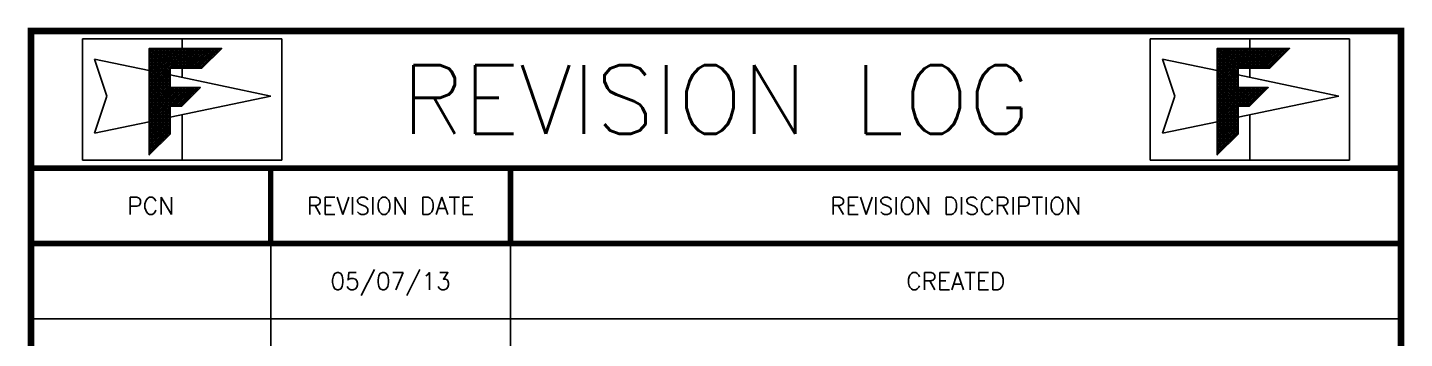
# Model space of a CAD drawing. Extents: x -28 to 139, y -71 to 44.
# Drawn here: x 20.31 to 40.41, y 21.94 to 26.47 of the extents above; entities that cross this region are included whole.
import ezdxf
from ezdxf.enums import TextEntityAlignment as Align

# ---------------------------------------------------------------- set-up
doc = ezdxf.new("R2010")
doc.units = 0
doc.header["$MEASUREMENT"] = 0
doc.layers.get('0').update_dxf_attribs({"linetype": 'CONTINUOUS'})
doc.layers.add('REVISION LOG', color=7, linetype='CONTINUOUS')
doc.styles.get("Standard").update_dxf_attribs({"font": 'simplex.shx'})

# ---------------------------------------------------------------- blocks, each defined once
blk = doc.blocks.new('*X15')
at = {"color": 0}
for p, q in [((7.2329, 10.2346), (7.4628, 10.4645)), ((7.2329, 10.2452), (7.4522, 10.4645)), ((7.2329, 10.2558), (7.4416, 10.4645)), ((7.2329, 10.2664), (7.431, 10.4645)), ((7.2329, 10.277), (7.4204, 10.4645)), ((7.2329, 10.2876), (7.4098, 10.4645)), ((7.2329, 10.2982), (7.3992, 10.4645)), ((7.2329, 10.3089), (7.3886, 10.4645)), ((7.2329, 10.3195), (7.378, 10.4645)), ((7.2329, 10.3301), (7.3674, 10.4645)), ((7.2329, 10.3407), (7.3568, 10.4645)), ((7.2329, 10.3513), (7.3462, 10.4645)), ((7.2329, 10.3619), (7.3356, 10.4645)), ((7.2329, 10.3725), (7.325, 10.4645)), ((7.2329, 10.3831), (7.3143, 10.4645)), ((7.2329, 10.3937), (7.3037, 10.4645)), ((7.2329, 10.4043), (7.2931, 10.4645)), ((7.2329, 10.4149), (7.2825, 10.4645)), ((7.2329, 10.4255), (7.2719, 10.4645)), ((7.2329, 10.4361), (7.2613, 10.4645)), ((7.2329, 10.4467), (7.2507, 10.4645)), ((7.2329, 10.4573), (7.2401, 10.4645)), ((7.3549, 10.3369), (7.2329, 10.4589)), ((7.3549, 10.3475), (7.2379, 10.4645)), ((7.3646, 10.3484), (7.2485, 10.4645)), ((7.3752, 10.3484), (7.2591, 10.4645)), ((7.3858, 10.3484), (7.2697, 10.4645)), ((7.3965, 10.3484), (7.2803, 10.4645)), ((7.4071, 10.3484), (7.2909, 10.4645)), ((7.4177, 10.3484), (7.3015, 10.4645)), ((7.4283, 10.3484), (7.3122, 10.4645)), ((7.4389, 10.3484), (7.3228, 10.4645)), ((7.4495, 10.3484), (7.3334, 10.4645)), ((7.4601, 10.3484), (7.344, 10.4645)), ((7.4707, 10.3484), (7.3546, 10.4645)), ((7.3573, 10.3484), (7.4734, 10.4645)), ((7.4813, 10.3484), (7.3652, 10.4645)), ((7.3679, 10.3484), (7.4841, 10.4645)), ((7.4919, 10.3484), (7.3758, 10.4645)), ((7.3785, 10.3484), (7.4947, 10.4645)), ((7.5025, 10.3484), (7.3864, 10.4645)), ((7.3892, 10.3484), (7.5053, 10.4645)), ((7.5131, 10.3484), (7.397, 10.4645)), ((7.3998, 10.3484), (7.5159, 10.4645)), ((7.5237, 10.3484), (7.4076, 10.4645)), ((7.4104, 10.3484), (7.5265, 10.4645)), ((7.5343, 10.3484), (7.4182, 10.4645)), ((7.421, 10.3484), (7.5371, 10.4645)), ((7.5422, 10.3511), (7.4288, 10.4645)), ((7.4316, 10.3484), (7.5477, 10.4645)), ((7.5476, 10.3564), (7.4394, 10.4645)), ((7.4422, 10.3484), (7.5583, 10.4645)), ((7.5529, 10.3617), (7.45, 10.4645)), ((7.4528, 10.3484), (7.5689, 10.4645)), ((7.5582, 10.367), (7.4606, 10.4645)), ((7.4634, 10.3484), (7.5795, 10.4645)), ((7.5635, 10.3723), (7.4713, 10.4645)), ((7.474, 10.3484), (7.5901, 10.4645)), ((7.5688, 10.3776), (7.4819, 10.4645)), ((7.4846, 10.3484), (7.6007, 10.4645)), ((7.5741, 10.3829), (7.4925, 10.4645)), ((7.4952, 10.3484), (7.6113, 10.4645)), ((7.5794, 10.3882), (7.5031, 10.4645)), ((7.5058, 10.3484), (7.6219, 10.4645)), ((7.5847, 10.3935), (7.5137, 10.4645)), ((7.5164, 10.3484), (7.6325, 10.4645)), ((7.59, 10.3988), (7.5243, 10.4645)), ((7.527, 10.3484), (7.6432, 10.4645)), ((7.5953, 10.4041), (7.5349, 10.4645)), ((7.5376, 10.3484), (7.6538, 10.4645)), ((7.6006, 10.4094), (7.5455, 10.4645)), ((7.6059, 10.4147), (7.5561, 10.4645)), ((7.6112, 10.42), (7.5667, 10.4645)), ((7.6165, 10.4253), (7.5773, 10.4645)), ((7.6218, 10.4306), (7.5879, 10.4645)), ((7.6271, 10.4359), (7.5985, 10.4645)), ((7.6324, 10.4412), (7.6091, 10.4645)), ((7.6377, 10.4465), (7.6197, 10.4645)), ((7.643, 10.4519), (7.6304, 10.4645)), ((7.6483, 10.4572), (7.641, 10.4645)), ((7.6536, 10.4625), (7.6516, 10.4645)), ((7.3549, 10.3263), (7.2329, 10.4483)), ((7.3549, 10.3157), (7.2329, 10.4377)), ((7.3549, 10.3051), (7.2329, 10.4271)), ((7.3549, 10.2945), (7.2329, 10.4164)), ((7.3549, 10.2839), (7.2329, 10.4058)), ((7.3549, 10.2733), (7.2329, 10.3952)), ((7.3549, 10.2627), (7.2329, 10.3846)), ((7.3549, 10.2521), (7.2329, 10.374)), ((7.3549, 10.2415), (7.2329, 10.3634)), ((7.4404, 10.1454), (7.2329, 10.3528)), ((7.2329, 10.224), (7.3549, 10.3459)), ((7.4351, 10.1401), (7.2329, 10.3422)), ((7.2329, 10.2134), (7.3549, 10.3353)), ((7.4298, 10.1348), (7.2329, 10.3316)), ((7.2329, 10.2028), (7.3549, 10.3247)), ((7.4245, 10.1295), (7.2329, 10.321)), ((7.2329, 10.1922), (7.3549, 10.3141)), ((7.4159, 10.1274), (7.2329, 10.3104)), ((7.2329, 10.1816), (7.3549, 10.3035)), ((7.4053, 10.1274), (7.2329, 10.2998)), ((7.2329, 10.171), (7.3549, 10.2929)), ((7.3947, 10.1274), (7.2329, 10.2892)), ((7.2329, 10.1604), (7.3549, 10.2823)), ((7.3841, 10.1274), (7.2329, 10.2786)), ((7.2329, 10.1498), (7.3549, 10.2717)), ((7.3735, 10.1274), (7.2329, 10.268)), ((7.2329, 10.1391), (7.3549, 10.2611)), ((7.3629, 10.1274), (7.2329, 10.2574)), ((7.2329, 10.1285), (7.3549, 10.2505)), ((7.3549, 10.1248), (7.2329, 10.2467)), ((7.2329, 10.1179), (7.3549, 10.2399)), ((7.3549, 10.1142), (7.2329, 10.2361)), ((7.2329, 10.0119), (7.4571, 10.236)), ((7.2329, 10.0225), (7.4465, 10.236)), ((7.2329, 10.0331), (7.4359, 10.236)), ((7.2329, 10.0437), (7.4253, 10.236)), ((7.2329, 10.0543), (7.4147, 10.236)), ((7.2329, 10.0649), (7.4041, 10.236)), ((7.2329, 10.0755), (7.3935, 10.236)), ((7.2329, 10.0861), (7.3828, 10.236)), ((7.2329, 10.0967), (7.3722, 10.236)), ((7.2329, 10.1073), (7.3616, 10.236)), ((7.3549, 10.1036), (7.2329, 10.2255)), ((7.3549, 10.093), (7.2329, 10.2149)), ((7.3591, 10.1274), (7.4677, 10.236)), ((7.4457, 10.1507), (7.3603, 10.236)), ((7.3697, 10.1274), (7.4783, 10.236)), ((7.451, 10.156), (7.3709, 10.236)), ((7.3803, 10.1274), (7.4889, 10.236)), ((7.4563, 10.1613), (7.3815, 10.236)), ((7.3909, 10.1274), (7.4995, 10.236)), ((7.4616, 10.1666), (7.3921, 10.236)), ((7.4015, 10.1274), (7.5101, 10.236)), ((7.4669, 10.1719), (7.4028, 10.236)), ((7.4121, 10.1274), (7.5207, 10.236)), ((7.4722, 10.1772), (7.4134, 10.236)), ((7.4775, 10.1825), (7.424, 10.236)), ((7.4828, 10.1878), (7.4346, 10.236)), ((7.4881, 10.1931), (7.4452, 10.236)), ((7.4934, 10.1984), (7.4558, 10.236)), ((7.4987, 10.2037), (7.4664, 10.236)), ((7.504, 10.209), (7.477, 10.236)), ((7.5093, 10.2143), (7.4876, 10.236)), ((7.5146, 10.2196), (7.4982, 10.236)), ((7.5199, 10.2249), (7.5088, 10.236)), ((7.5252, 10.2302), (7.5194, 10.236)), ((7.5305, 10.2355), (7.53, 10.236)), ((7.3549, 10.0824), (7.2329, 10.2043)), ((7.3549, 10.0718), (7.2329, 10.1937)), ((7.3549, 10.0612), (7.2329, 10.1831)), ((7.3549, 10.0506), (7.2329, 10.1725)), ((7.3549, 10.0399), (7.2329, 10.1619)), ((7.3549, 10.0293), (7.2329, 10.1513)), ((7.3549, 10.0187), (7.2329, 10.1407)), ((7.3549, 10.0081), (7.2329, 10.1301)), ((7.2329, 10.0013), (7.3549, 10.1232)), ((7.3549, 9.9975), (7.2329, 10.1195)), ((7.2329, 9.9907), (7.3549, 10.1126)), ((7.3549, 9.9869), (7.2329, 10.1089)), ((7.2329, 9.98), (7.3549, 10.102)), ((7.3549, 9.9763), (7.2329, 10.0983)), ((7.2329, 9.9694), (7.3549, 10.0914)), ((7.3549, 9.9657), (7.2329, 10.0876)), ((7.2329, 9.9588), (7.3549, 10.0808)), ((7.3501, 9.9599), (7.2329, 10.077)), ((7.2329, 9.9482), (7.3549, 10.0702)), ((7.3448, 9.9546), (7.2329, 10.0664)), ((7.2329, 9.9376), (7.3549, 10.0596)), ((7.3395, 9.9493), (7.2329, 10.0558)), ((7.2329, 9.927), (7.3549, 10.049)), ((7.3342, 9.944), (7.2329, 10.0452)), ((7.2329, 9.9164), (7.3549, 10.0383)), ((7.3289, 9.9387), (7.2329, 10.0346)), ((7.2329, 9.9058), (7.3549, 10.0277)), ((7.3236, 9.9334), (7.2329, 10.024)), ((7.2329, 9.8952), (7.3549, 10.0171)), ((7.3183, 9.9281), (7.2329, 10.0134)), ((7.2329, 9.8846), (7.3549, 10.0065)), ((7.313, 9.9228), (7.2329, 10.0028)), ((7.2329, 9.874), (7.3549, 9.9959)), ((7.3077, 9.9175), (7.2329, 9.9922)), ((7.2329, 9.8634), (7.3549, 9.9853)), ((7.3024, 9.9122), (7.2329, 9.9816)), ((7.2329, 9.8528), (7.3549, 9.9747)), ((7.2971, 9.9069), (7.2329, 9.971)), ((7.2918, 9.9015), (7.2329, 9.9604)), ((7.2865, 9.8962), (7.2329, 9.9498)), ((7.2811, 9.8909), (7.2329, 9.9392)), ((7.2758, 9.8856), (7.2329, 9.9285)), ((7.2705, 9.8803), (7.2329, 9.9179)), ((7.2652, 9.875), (7.2329, 9.9073)), ((7.2599, 9.8697), (7.2329, 9.8967)), ((7.2546, 9.8644), (7.2329, 9.8861)), ((7.2493, 9.8591), (7.2329, 9.8755)), ((7.244, 9.8538), (7.2329, 9.8649)), ((7.2387, 9.8485), (7.2329, 9.8543)), ((7.2334, 9.8432), (7.2329, 9.8437))]:
    blk.add_line(p, q, dxfattribs=at)

msp = doc.modelspace()

# ---------------------------------------------------------------- linework, layer by layer
at = {"layer": 'REVISION LOG', "color": 151}
for p, q in [((21.10547, 26.3076), (24.0166, 26.3076)), ((21.10547, 26.3076), (21.10547, 24.53714)), ((22.56103, 26.3076), (22.56103, 26.16912)), ((24.0166, 26.3076), (24.0166, 24.53714)), ((36.69434, 26.3076), (39.60547, 26.3076)), ((36.69434, 26.3076), (36.69434, 24.53714)), ((38.1499, 26.3076), (38.1499, 26.16912)), ((39.60547, 26.3076), (39.60547, 24.53714)), ((22.56103, 25.87883), (22.56103, 25.74499)), ((38.1499, 25.87883), (38.1499, 25.74499)), ((22.56103, 25.19957), (22.56103, 24.53714)), ((38.1499, 25.19957), (38.1499, 24.53714)), ((21.10547, 24.53714), (24.0166, 24.53714)), ((36.69434, 24.53714), (39.60547, 24.53714))]:
    msp.add_line(p, q, dxfattribs=at)
at = {"layer": 'REVISION LOG', "color": 1}
for p, q in [((22.08323, 25.84539), (21.28426, 26.01328)), ((21.28426, 26.01328), (21.46416, 25.47254)), ((37.6721, 25.84539), (36.87313, 26.01328)), ((36.87313, 26.01328), (37.05303, 25.47254)), ((23.85762, 25.47254), (22.38809, 25.78133)), ((39.44648, 25.47254), (37.97696, 25.78133)), ((21.46416, 25.47254), (21.28426, 24.93077)), ((23.85762, 25.47254), (22.38809, 25.16316)), ((37.05303, 25.47254), (36.87313, 24.93077)), ((39.44648, 25.47254), (37.97696, 25.16316)), ((22.08323, 25.09898), (21.28426, 24.93077)), ((37.6721, 25.09898), (36.87313, 24.93077))]:
    msp.add_line(p, q, dxfattribs=at)
at = {"layer": 'REVISION LOG'}
for p, q in [((27.35547, 24.42237), (27.35547, 2.42237)), ((23.85547, 23.32237), (23.85547, 2.42237)), ((20.35547, 22.22237), (40.35547, 22.22237))]:
    msp.add_line(p, q, dxfattribs=at)
at = {"layer": 'REVISION LOG', "const_width": 0.1}
msp.add_lwpolyline([(40.35547, 2.42237), (40.35547, 26.42237), (20.35547, 26.42237), (20.35547, 2.42237), (40.35547, 2.42237), (40.35547, 2.42237)], close=True, dxfattribs=at)
at = {"layer": 'REVISION LOG', "color": 151}
for points in [[(22.38809, 24.91953), (22.38809, 25.32635), (22.55688, 25.32635), (22.38809, 25.32635), (22.38809, 24.91953), (22.08323, 24.61467), (22.08323, 26.16912), (23.14007, 26.16912), (22.84978, 25.87883), (22.38809, 25.87883), (22.38809, 25.59791), (22.82844, 25.59791), (22.38809, 25.59791), (22.38809, 25.87883), (22.84978, 25.87883), (23.14007, 26.16912), (22.08323, 26.16912), (22.08323, 24.61467), (22.38809, 24.91953), (22.38809, 25.32635), (22.55688, 25.32635), (22.82844, 25.59791), (22.38809, 25.59791), (22.38809, 25.87883), (22.84978, 25.87883), (23.14007, 26.16912), (22.08323, 26.16912), (22.08323, 24.61467)], [(37.97696, 24.91953), (37.97696, 25.32635), (38.14575, 25.32635), (37.97696, 25.32635), (37.97696, 24.91953), (37.6721, 24.61467), (37.6721, 26.16912), (38.72894, 26.16912), (38.43865, 25.87883), (37.97696, 25.87883), (37.97696, 25.59791), (38.41731, 25.59791), (37.97696, 25.59791), (37.97696, 25.87883), (38.43865, 25.87883), (38.72894, 26.16912), (37.6721, 26.16912), (37.6721, 24.61467), (37.97696, 24.91953), (37.97696, 25.32635), (38.14575, 25.32635), (38.41731, 25.59791), (37.97696, 25.59791), (37.97696, 25.87883), (38.43865, 25.87883), (38.72894, 26.16912), (37.6721, 26.16912), (37.6721, 24.61467)]]:
    msp.add_lwpolyline(points, close=True, dxfattribs=at)
at = {"layer": 'REVISION LOG', "const_width": 0.08}
for points in [[(20.35547, 24.42237), (40.35547, 24.42237)], [(23.85547, 24.42237), (23.85547, 23.32237)], [(27.35547, 24.42237), (27.35547, 23.32237)], [(20.35547, 23.32237), (40.35547, 23.32237)]]:
    msp.add_lwpolyline(points, dxfattribs=at)

# ---------------------------------------------------------------- block references
at = {"layer": 'REVISION LOG', "color": 151, "xscale": 2.5, "yscale": 2.5, "zscale": 2.5}
for p in [(4.00089, 0.00785), (19.58976, 0.00785)]:
    msp.add_blockref('*X15', p, dxfattribs=at)

# ---------------------------------------------------------------- texts
at = {"layer": 'REVISION LOG'}
for s, height, p in [('REVISION LOG', 1, (30.35547, 25.42237)), ('PCN', 0.25, (22.10547, 23.87237)), ('REVISION DATE', 0.25, (25.60547, 23.87237)), ('REVISION DISCRIPTION', 0.25, (33.85547, 23.87237)), ('05/07/13', 0.25, (25.60547, 22.77237)), ('CREATED', 0.25, (33.85547, 22.77237))]:
    msp.add_text(s, height=height, dxfattribs=at).set_placement(p, align=Align.MIDDLE_CENTER)

doc.saveas('drawing.dxf')
